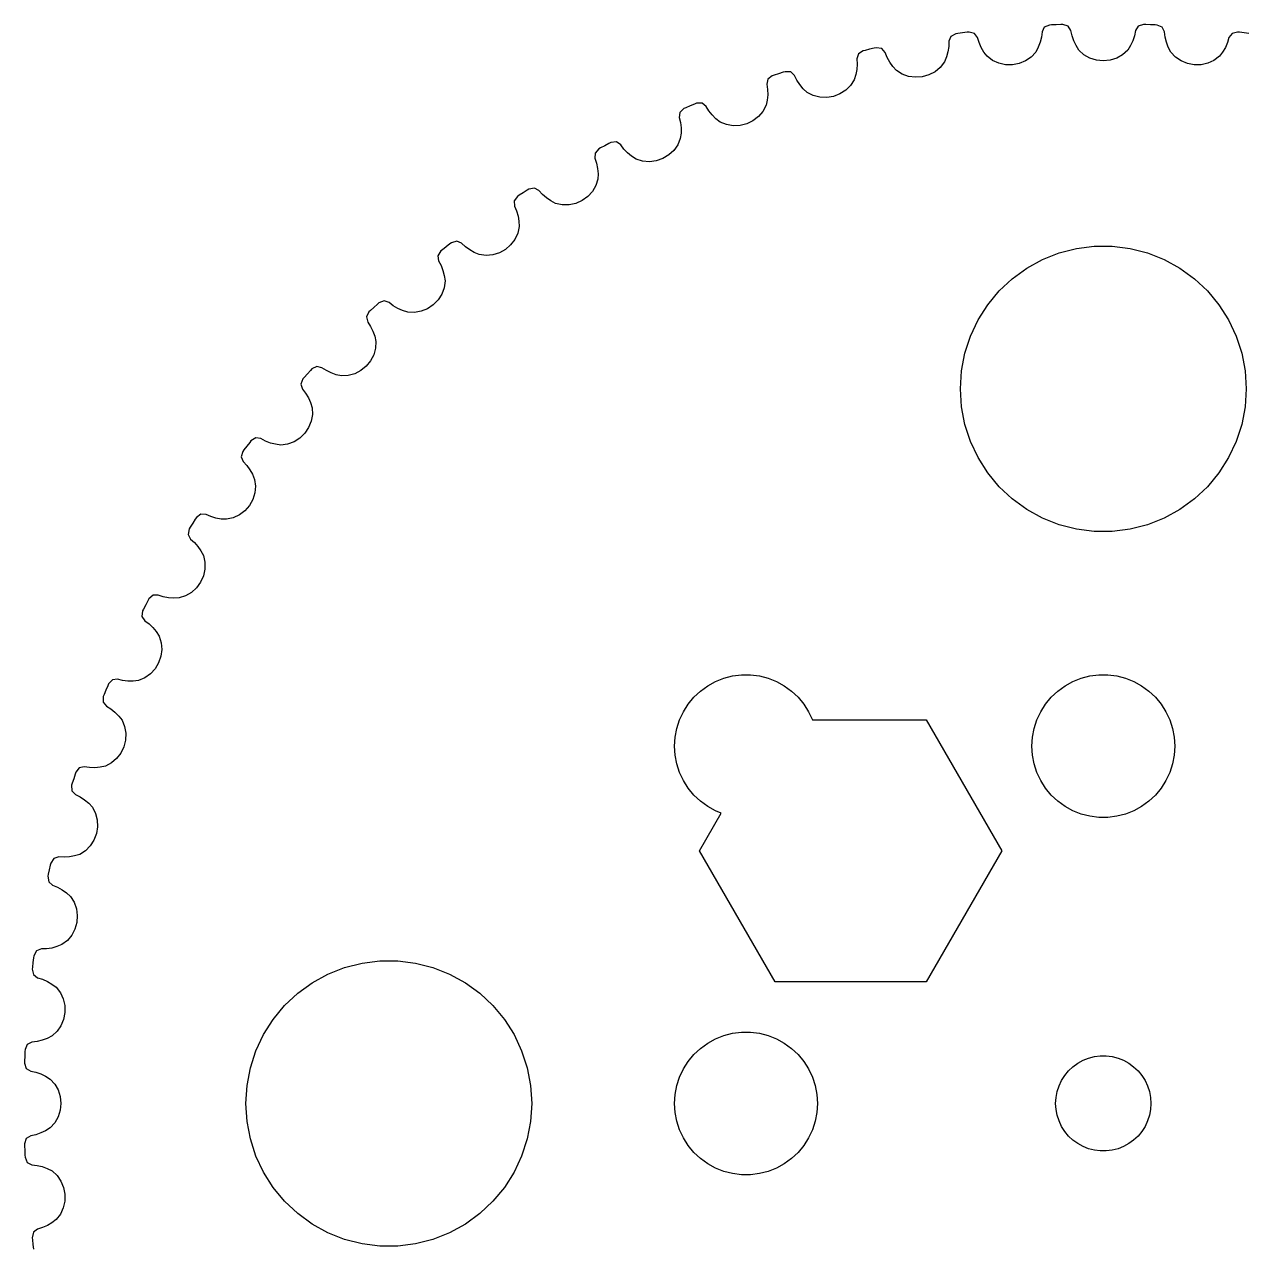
# Model space of a CAD drawing. Header units: metres. Extents: x -22.6 to 22.6, y 87.4 to 132.6.
# Drawn here: x -22.65 to 3.03, y 106.97 to 132.65 of the extents above; entities that cross this region are included whole.
import ezdxf

# ---------------------------------------------------------------- set-up
doc = ezdxf.new("R2010")
doc.units = ezdxf.units.M

msp = doc.modelspace()

# ---------------------------------------------------------------- linework, layer by layer
for p, q in [((-1.28676, 132.491), (-1.29961, 132.382)), ((-1.23875, 132.589), (-1.28676, 132.491)), ((-1.13011, 132.636), (-1.23875, 132.589)), ((-1.08739, 132.638), (-1.13011, 132.636)), ((-0.988602, 132.643), (-1.08739, 132.638)), ((-0.889786, 132.647), (-0.988602, 132.643)), ((-0.847031, 132.648), (-0.889786, 132.647)), ((-0.734589, 132.611), (-0.847031, 132.648)), ((-0.678375, 132.518), (-0.734589, 132.611)), ((-0.655991, 132.41), (-0.678375, 132.518)), ((0.678375, 132.518), (0.656052, 132.41)), ((0.734741, 132.611), (0.678375, 132.518)), ((0.847031, 132.648), (0.734741, 132.611)), ((0.889786, 132.647), (0.847031, 132.648)), ((0.988602, 132.643), (0.889786, 132.647)), ((1.08739, 132.638), (0.988602, 132.643)), ((1.13013, 132.636), (1.08739, 132.638)), ((1.23889, 132.589), (1.13013, 132.636)), ((1.28676, 132.491), (1.23889, 132.589)), ((1.29965, 132.382), (1.28676, 132.491)), ((-3.24211, 132.294), (-3.24538, 132.184)), ((-3.20282, 132.395), (-3.24211, 132.294)), ((-3.09868, 132.451), (-3.20282, 132.395)), ((-3.05629, 132.457), (-3.09868, 132.451)), ((-2.95828, 132.47), (-3.05629, 132.457)), ((-2.8602, 132.483), (-2.95828, 132.47)), ((-2.81775, 132.488), (-2.8602, 132.483)), ((-2.7025, 132.461), (-2.81775, 132.488)), ((-2.63837, 132.373), (-2.7025, 132.461)), ((-2.60666, 132.268), (-2.63837, 132.373)), ((-2.56207, 132.166), (-2.60666, 132.268)), ((-1.32585, 132.275), (-1.36507, 132.17)), ((-1.29961, 132.382), (-1.32585, 132.275)), ((-0.620392, 132.305), (-0.655991, 132.41)), ((-0.572189, 132.205), (-0.620392, 132.305)), ((0.620544, 132.305), (0.572357, 132.205)), ((0.656052, 132.41), (0.620544, 132.305)), ((1.326, 132.275), (1.29965, 132.382)), ((1.36525, 132.17), (1.326, 132.275)), ((2.60672, 132.268), (2.56223, 132.166)), ((2.63837, 132.373), (2.60672, 132.268)), ((2.70264, 132.461), (2.63837, 132.373)), ((2.81775, 132.488), (2.70264, 132.461)), ((2.8602, 132.483), (2.81775, 132.488)), ((2.95828, 132.47), (2.8602, 132.483)), ((3.05629, 132.457), (2.95828, 132.47)), ((-5.14252, 132.031), (-5.17279, 131.926)), ((-5.04366, 132.096), (-5.14252, 132.031)), ((-5.00195, 132.105), (-5.04366, 132.096)), ((-4.90544, 132.127), (-5.00195, 132.105)), ((-4.80885, 132.148), (-4.90544, 132.127)), ((-4.76701, 132.157), (-4.80885, 132.148)), ((-4.64984, 132.14), (-4.76701, 132.157)), ((-4.57828, 132.058), (-4.64984, 132.14)), ((-4.53749, 131.956), (-4.57828, 132.058)), ((-3.26216, 132.074), (-3.29213, 131.967)), ((-3.24538, 132.184), (-3.26216, 132.074)), ((-2.50528, 132.07), (-2.56207, 132.166)), ((-2.43695, 131.98), (-2.50528, 132.07)), ((-2.32304, 131.892), (-2.43695, 131.98)), ((-1.41684, 132.069), (-1.51381, 131.963)), ((-1.36507, 132.17), (-1.41684, 132.069)), ((-0.511993, 132.109), (-0.572189, 132.205)), ((-0.406158, 132.012), (-0.511993, 132.109)), ((-0.281647, 131.941), (-0.406158, 132.012)), ((0.406158, 132.012), (0.281647, 131.941)), ((0.511993, 132.109), (0.406158, 132.012)), ((0.572357, 132.205), (0.511993, 132.109)), ((1.41684, 132.069), (1.36525, 132.17)), ((1.51381, 131.963), (1.41684, 132.069)), ((2.43695, 131.98), (2.32304, 131.892)), ((2.50545, 132.07), (2.43695, 131.98)), ((2.56223, 132.166), (2.50545, 132.07)), ((-5.16644, 131.816), (-5.17365, 131.706)), ((-5.17279, 131.926), (-5.16644, 131.816)), ((-4.48425, 131.859), (-4.53749, 131.956)), ((-4.4193, 131.768), (-4.48425, 131.859)), ((-4.34335, 131.684), (-4.4193, 131.768)), ((-3.42226, 131.748), (-3.53267, 131.657)), ((-3.33492, 131.862), (-3.42226, 131.748)), ((-3.29213, 131.967), (-3.33492, 131.862)), ((-2.19287, 131.833), (-2.32304, 131.892)), ((-2.05231, 131.803), (-2.19287, 131.833)), ((-1.9073, 131.801), (-2.05231, 131.803)), ((-1.76482, 131.828), (-1.9073, 131.801)), ((-1.63171, 131.882), (-1.76482, 131.828)), ((-1.51381, 131.963), (-1.63171, 131.882)), ((-0.144287, 131.898), (-0.281647, 131.941)), ((0, 131.884), (-0.144287, 131.898)), ((0.144287, 131.898), (0, 131.884)), ((0.281647, 131.941), (0.144287, 131.898)), ((1.63171, 131.882), (1.51381, 131.963)), ((1.76482, 131.828), (1.63171, 131.882)), ((1.9073, 131.801), (1.76482, 131.828)), ((2.05231, 131.803), (1.9073, 131.801)), ((2.19287, 131.833), (2.05231, 131.803)), ((2.32304, 131.892), (2.19287, 131.833)), ((-7.04308, 131.499), (-7.0641, 131.392)), ((-6.95026, 131.572), (-7.04308, 131.499)), ((-6.90953, 131.585), (-6.95026, 131.572)), ((-6.81528, 131.615), (-6.90953, 131.585)), ((-6.7209, 131.645), (-6.81528, 131.615)), ((-6.68001, 131.657), (-6.7209, 131.645)), ((-6.56178, 131.651), (-6.68001, 131.657)), ((-6.48334, 131.575), (-6.56178, 131.651)), ((-6.43379, 131.477), (-6.48334, 131.575)), ((-6.37231, 131.385), (-6.43379, 131.477)), ((-5.2276, 131.488), (-5.30467, 131.367)), ((-5.19414, 131.596), (-5.2276, 131.488)), ((-5.17365, 131.706), (-5.19414, 131.596)), ((-4.22226, 131.607), (-4.34335, 131.684)), ((-4.08742, 131.559), (-4.22226, 131.607)), ((-3.94472, 131.541), (-4.08742, 131.559)), ((-3.80011, 131.552), (-3.94472, 131.541)), ((-3.66052, 131.591), (-3.80011, 131.552)), ((-3.53267, 131.657), (-3.66052, 131.591)), ((-7.0641, 131.392), (-7.0482, 131.283)), ((-7.0482, 131.283), (-7.04576, 131.172)), ((-6.2997, 131.3), (-6.37231, 131.385)), ((-6.21671, 131.223), (-6.2997, 131.3)), ((-6.08934, 131.156), (-6.21671, 131.223)), ((-5.40674, 131.266), (-5.52835, 131.19)), ((-5.30467, 131.367), (-5.40674, 131.266)), ((-8.5818, 130.977), (-8.67325, 130.939)), ((-8.54216, 130.993), (-8.5818, 130.977)), ((-8.4238, 130.996), (-8.54216, 130.993)), ((-8.33907, 130.928), (-8.4238, 130.996)), ((-7.08051, 130.951), (-7.14671, 130.823)), ((-7.05661, 131.061), (-7.08051, 130.951)), ((-7.04576, 131.172), (-7.05661, 131.061)), ((-5.95085, 131.121), (-6.08934, 131.156)), ((-5.8071, 131.115), (-5.95085, 131.121)), ((-5.66399, 131.138), (-5.8071, 131.115)), ((-5.52835, 131.19), (-5.66399, 131.138)), ((-8.89003, 130.803), (-8.90166, 130.695)), ((-8.90166, 130.695), (-8.87631, 130.588)), ((-8.80396, 130.884), (-8.89003, 130.803)), ((-8.76453, 130.901), (-8.80396, 130.884)), ((-8.67325, 130.939), (-8.76453, 130.901)), ((-8.28113, 130.834), (-8.33907, 130.928)), ((-8.21187, 130.748), (-8.28113, 130.834)), ((-8.13214, 130.67), (-8.21187, 130.748)), ((-7.23965, 130.714), (-7.35411, 130.627)), ((-7.14671, 130.823), (-7.23965, 130.714)), ((-8.87631, 130.588), (-8.86426, 130.478)), ((-8.86426, 130.478), (-8.86537, 130.366)), ((-8.04276, 130.6), (-8.13214, 130.67)), ((-7.91006, 130.545), (-8.04276, 130.6)), ((-7.769, 130.522), (-7.91006, 130.545)), ((-7.62529, 130.528), (-7.769, 130.522)), ((-7.48477, 130.564), (-7.62529, 130.528)), ((-7.35411, 130.627), (-7.48477, 130.564)), ((-10.2217, 130.182), (-10.3393, 130.168)), ((-10.1313, 130.121), (-10.2217, 130.182)), ((-8.87952, 130.254), (-8.93437, 130.121)), ((-8.86537, 130.366), (-8.87952, 130.254)), ((-10.6693, 129.949), (-10.6715, 129.84)), ((-10.5907, 130.038), (-10.6693, 129.949)), ((-10.5528, 130.058), (-10.5907, 130.038)), ((-10.4652, 130.103), (-10.5528, 130.058)), ((-10.3774, 130.149), (-10.4652, 130.103)), ((-10.3393, 130.168), (-10.3774, 130.149)), ((-10.0654, 130.033), (-10.1313, 130.121)), ((-9.98894, 129.953), (-10.0654, 130.033)), ((-9.90269, 129.882), (-9.98894, 129.953)), ((-9.01749, 130.005), (-9.1239, 129.908)), ((-8.93437, 130.121), (-9.01749, 130.005)), ((-10.6715, 129.84), (-10.6369, 129.736)), ((-10.6369, 129.736), (-10.6153, 129.627)), ((-9.80757, 129.821), (-9.90269, 129.882)), ((-9.67059, 129.778), (-9.80757, 129.821)), ((-9.52802, 129.766), (-9.67059, 129.778)), ((-9.38545, 129.786), (-9.52802, 129.766)), ((-9.24858, 129.834), (-9.38545, 129.786)), ((-9.1239, 129.908), (-9.24858, 129.834)), ((-10.6153, 129.627), (-10.6067, 129.516)), ((-10.6067, 129.516), (-10.6109, 129.403)), ((-12.094, 129.168), (-12.1775, 129.115)), ((-12.0578, 129.191), (-12.094, 129.168)), ((-11.9418, 129.215), (-12.0578, 129.191)), ((-11.8465, 129.162), (-11.9418, 129.215)), ((-11.7731, 129.08), (-11.8465, 129.162)), ((-10.654, 129.266), (-10.7267, 129.142)), ((-10.6109, 129.403), (-10.654, 129.266)), ((-12.2967, 129.038), (-12.3674, 128.943)), ((-12.3674, 128.943), (-12.3601, 128.835)), ((-12.2608, 129.062), (-12.2967, 129.038)), ((-12.1775, 129.115), (-12.2608, 129.062)), ((-11.69, 129.007), (-11.7731, 129.08)), ((-11.5979, 128.944), (-11.69, 129.007)), ((-11.4978, 128.891), (-11.5979, 128.944)), ((-10.942, 128.952), (-11.0742, 128.892)), ((-10.8242, 129.037), (-10.942, 128.952)), ((-10.7267, 129.142), (-10.8242, 129.037)), ((-12.3601, 128.835), (-12.3165, 128.734)), ((-12.3165, 128.734), (-12.2855, 128.627)), ((-11.3575, 128.859), (-11.4978, 128.891)), ((-11.2145, 128.861), (-11.3575, 128.859)), ((-11.0742, 128.892), (-11.2145, 128.861)), ((-12.2616, 128.404), (-12.2926, 128.264)), ((-12.2855, 128.627), (-12.2672, 128.517)), ((-12.2672, 128.517), (-12.2616, 128.404)), ((-12.3542, 128.135), (-12.4422, 128.021)), ((-12.2926, 128.264), (-12.3542, 128.135)), ((-13.9093, 127.894), (-13.9714, 127.794)), ((-13.8755, 127.92), (-13.9093, 127.894)), ((-13.7971, 127.981), (-13.8755, 127.92)), ((-13.7186, 128.041), (-13.7971, 127.981)), ((-13.6844, 128.067), (-13.7186, 128.041)), ((-13.571, 128.101), (-13.6844, 128.067)), ((-13.4715, 128.057), (-13.571, 128.101)), ((-13.3912, 127.981), (-13.4715, 128.057)), ((-13.302, 127.916), (-13.3912, 127.981)), ((-13.2048, 127.861), (-13.302, 127.916)), ((-12.5522, 127.926), (-12.6786, 127.855)), ((-12.4422, 128.021), (-12.5522, 127.926)), ((-0.927048, 127.853), (-0.562134, 127.947)), ((-0.562134, 127.947), (-0.18837, 127.994)), ((-0.18837, 127.994), (0.18837, 127.994)), ((0.18837, 127.994), (0.562134, 127.947)), ((0.562134, 127.947), (0.927048, 127.853)), ((-13.9714, 127.794), (-13.9546, 127.686)), ((-13.9546, 127.686), (-13.9023, 127.589)), ((-13.1004, 127.817), (-13.2048, 127.861)), ((-12.958, 127.798), (-13.1004, 127.817)), ((-12.8157, 127.812), (-12.958, 127.798)), ((-12.6786, 127.855), (-12.8157, 127.812)), ((-1.60747, 127.533), (-1.27733, 127.714)), ((-1.27733, 127.714), (-0.927048, 127.853)), ((0.927048, 127.853), (1.27733, 127.714)), ((1.27733, 127.714), (1.60747, 127.533)), ((-13.9023, 127.589), (-13.8623, 127.486)), ((-13.8623, 127.486), (-13.8345, 127.378)), ((-13.8345, 127.378), (-13.819, 127.265)), ((-1.91226, 127.312), (-1.60747, 127.533)), ((1.60747, 127.533), (1.91226, 127.312)), ((-13.8376, 127.123), (-13.8878, 126.989)), ((-13.819, 127.265), (-13.8376, 127.123)), ((-2.1869, 127.054), (-1.91226, 127.312)), ((1.91226, 127.312), (2.1869, 127.054)), ((-15.097, 126.849), (-15.207, 126.805)), ((-14.9939, 126.814), (-15.097, 126.849)), ((-13.9655, 126.868), (-14.0668, 126.764)), ((-13.8878, 126.989), (-13.9655, 126.868)), ((-2.42705, 126.763), (-2.1869, 127.054)), ((2.1869, 127.054), (2.42705, 126.763)), ((-15.4159, 126.614), (-15.469, 126.508)), ((-15.3845, 126.643), (-15.4159, 126.614)), ((-15.3118, 126.71), (-15.3845, 126.643)), ((-15.2387, 126.777), (-15.3118, 126.71)), ((-15.207, 126.805), (-15.2387, 126.777)), ((-14.9074, 126.745), (-14.9939, 126.814)), ((-14.8129, 126.688), (-14.9074, 126.745)), ((-14.7112, 126.642), (-14.8129, 126.688)), ((-14.6034, 126.607), (-14.7112, 126.642)), ((-14.4599, 126.601), (-14.6034, 126.607)), ((-14.3193, 126.627), (-14.4599, 126.601)), ((-14.1866, 126.682), (-14.3193, 126.627)), ((-14.0668, 126.764), (-14.1866, 126.682)), ((-2.62891, 126.445), (-2.42705, 126.763)), ((2.42705, 126.763), (2.62891, 126.445)), ((-15.469, 126.508), (-15.4429, 126.402)), ((-15.4429, 126.402), (-15.3824, 126.31)), ((-2.78932, 126.104), (-2.62891, 126.445)), ((2.62891, 126.445), (2.78932, 126.104)), ((-15.3824, 126.31), (-15.3335, 126.211)), ((-15.3335, 126.211), (-15.2964, 126.106)), ((-15.2964, 126.106), (-15.2712, 125.995)), ((-2.90575, 125.746), (-2.78932, 126.104)), ((2.78932, 126.104), (2.90575, 125.746)), ((-15.2773, 125.852), (-15.3156, 125.714)), ((-15.2712, 125.995), (-15.2773, 125.852)), ((-15.3825, 125.587), (-15.4743, 125.474)), ((-15.3156, 125.714), (-15.3825, 125.587)), ((-2.97633, 125.376), (-2.90575, 125.746)), ((2.90575, 125.746), (2.97633, 125.376)), ((-16.7099, 125.312), (-16.7765, 125.239)), ((-16.6429, 125.385), (-16.7099, 125.312)), ((-16.6138, 125.416), (-16.6429, 125.385)), ((-16.508, 125.469), (-16.6138, 125.416)), ((-16.4023, 125.443), (-16.508, 125.469)), ((-16.3102, 125.382), (-16.4023, 125.443)), ((-16.211, 125.334), (-16.3102, 125.382)), ((-16.1057, 125.296), (-16.211, 125.334)), ((-15.7139, 125.316), (-15.8517, 125.277)), ((-15.5866, 125.383), (-15.7139, 125.316)), ((-15.4743, 125.474), (-15.5866, 125.383)), ((-3, 125), (-2.97633, 125.376)), ((2.97633, 125.376), (3, 125)), ((-16.8052, 125.207), (-16.8489, 125.097)), ((-16.8489, 125.097), (-16.8137, 124.994)), ((-16.7765, 125.239), (-16.8052, 125.207)), ((-15.9953, 125.271), (-16.1057, 125.296)), ((-15.8517, 125.277), (-15.9953, 125.271)), ((-16.8137, 124.994), (-16.7454, 124.907)), ((-16.7454, 124.907), (-16.688, 124.813)), ((-16.688, 124.813), (-16.6419, 124.711)), ((-2.97633, 124.624), (-3, 125)), ((3, 125), (2.97633, 124.624)), ((-16.6419, 124.711), (-16.6071, 124.603)), ((-16.6071, 124.603), (-16.6008, 124.46)), ((-2.90575, 124.254), (-2.97633, 124.624)), ((2.97633, 124.624), (2.90575, 124.254)), ((-16.6269, 124.319), (-16.6824, 124.187)), ((-16.6008, 124.46), (-16.6269, 124.319)), ((-16.7641, 124.067), (-16.8679, 123.966)), ((-16.6824, 124.187), (-16.7641, 124.067)), ((-2.78932, 123.896), (-2.90575, 124.254)), ((2.90575, 124.254), (2.78932, 123.896)), ((-17.9808, 123.797), (-18.0408, 123.719)), ((-17.9204, 123.875), (-17.9808, 123.797)), ((-17.8941, 123.909), (-17.9204, 123.875)), ((-17.7934, 123.971), (-17.8941, 123.909)), ((-17.6858, 123.955), (-17.7934, 123.971)), ((-17.5888, 123.902), (-17.6858, 123.955)), ((-17.4857, 123.862), (-17.5888, 123.902)), ((-17.3776, 123.835), (-17.4857, 123.862)), ((-17.2654, 123.819), (-17.3776, 123.835)), ((-17.1229, 123.838), (-17.2654, 123.819)), ((-16.989, 123.888), (-17.1229, 123.838)), ((-16.8679, 123.966), (-16.989, 123.888)), ((-2.62891, 123.555), (-2.78932, 123.896)), ((2.78932, 123.896), (2.62891, 123.555)), ((-18.0667, 123.684), (-18.1006, 123.571)), ((-18.1006, 123.571), (-18.0565, 123.471)), ((-18.0408, 123.719), (-18.0667, 123.684)), ((-2.42705, 123.237), (-2.62891, 123.555)), ((2.62891, 123.555), (2.42705, 123.237)), ((-18.0565, 123.471), (-17.9809, 123.391)), ((-17.9809, 123.391), (-17.9156, 123.302)), ((-17.9156, 123.302), (-17.8607, 123.205)), ((-17.8607, 123.205), (-17.8167, 123.1)), ((-17.8167, 123.1), (-17.7978, 122.958)), ((-2.1869, 122.946), (-2.42705, 123.237)), ((2.42705, 123.237), (2.1869, 122.946)), ((-17.8116, 122.816), (-17.8554, 122.679)), ((-17.7978, 122.958), (-17.8116, 122.816)), ((-1.91226, 122.688), (-2.1869, 122.946)), ((2.1869, 122.946), (1.91226, 122.688)), ((-17.9263, 122.552), (-18.0209, 122.442)), ((-17.8554, 122.679), (-17.9263, 122.552)), ((-1.60747, 122.467), (-1.91226, 122.688)), ((1.91226, 122.688), (1.60747, 122.467)), ((-19.0616, 122.261), (-19.1149, 122.178)), ((-19.0383, 122.297), (-19.0616, 122.261)), ((-18.9434, 122.368), (-19.0383, 122.297)), ((-18.8347, 122.36), (-18.9434, 122.368)), ((-18.7335, 122.317), (-18.8347, 122.36)), ((-18.6274, 122.286), (-18.7335, 122.317)), ((-18.5172, 122.267), (-18.6274, 122.286)), ((-18.4041, 122.262), (-18.5172, 122.267)), ((-18.2638, 122.293), (-18.4041, 122.262)), ((-18.1347, 122.354), (-18.2638, 122.293)), ((-18.0209, 122.442), (-18.1347, 122.354)), ((-1.27733, 122.286), (-1.60747, 122.467)), ((-0.927048, 122.147), (-1.27733, 122.286)), ((1.27733, 122.286), (0.927048, 122.147)), ((1.60747, 122.467), (1.27733, 122.286)), ((-19.1906, 122.058), (-19.2146, 121.942)), ((-19.1678, 122.094), (-19.1906, 122.058)), ((-19.1149, 122.178), (-19.1678, 122.094)), ((-0.562134, 122.053), (-0.927048, 122.147)), ((-0.18837, 122.006), (-0.562134, 122.053)), ((0.18837, 122.006), (-0.18837, 122.006)), ((0.562134, 122.053), (0.18837, 122.006)), ((0.927048, 122.147), (0.562134, 122.053)), ((-19.2146, 121.942), (-19.1619, 121.846)), ((-19.1619, 121.846), (-19.0797, 121.773)), ((-19.0797, 121.773), (-19.0068, 121.69)), ((-19.0068, 121.69), (-18.9437, 121.598)), ((-18.9437, 121.598), (-18.8907, 121.498)), ((-18.8907, 121.498), (-18.8595, 121.358)), ((-18.8608, 121.215), (-18.8925, 121.074)), ((-18.8595, 121.358), (-18.8608, 121.215)), ((-18.9521, 120.942), (-19.0368, 120.824)), ((-18.8925, 121.074), (-18.9521, 120.942)), ((-19.1425, 120.727), (-19.2657, 120.654)), ((-19.0368, 120.824), (-19.1425, 120.727)), ((-20.1035, 120.465), (-20.149, 120.377)), ((-20.0576, 120.553), (-20.1035, 120.465)), ((-20.0376, 120.591), (-20.0576, 120.553)), ((-19.9492, 120.669), (-20.0376, 120.591)), ((-19.8403, 120.671), (-19.9492, 120.669)), ((-19.7357, 120.637), (-19.8403, 120.671)), ((-19.6272, 120.615), (-19.7357, 120.637)), ((-19.5159, 120.607), (-19.6272, 120.615)), ((-19.4027, 120.611), (-19.5159, 120.607)), ((-19.2657, 120.654), (-19.4027, 120.611)), ((-20.1685, 120.339), (-20.1822, 120.222)), ((-20.1822, 120.222), (-20.1215, 120.131)), ((-20.149, 120.377), (-20.1685, 120.339)), ((-20.1215, 120.131), (-20.0331, 120.065)), ((-20.0331, 120.065), (-19.9533, 119.989)), ((-19.9533, 119.989), (-19.8824, 119.903)), ((-19.8824, 119.903), (-19.8209, 119.808)), ((-19.8209, 119.808), (-19.7776, 119.671)), ((-19.7776, 119.671), (-19.7664, 119.528)), ((-19.7664, 119.528), (-19.7858, 119.385)), ((-19.8336, 119.249), (-19.9077, 119.124)), ((-19.7858, 119.385), (-19.8336, 119.249)), ((-20.8032, 118.89), (-20.8844, 118.804)), ((-20.6949, 118.902), (-20.8032, 118.89)), ((-20.5876, 118.876), (-20.6949, 118.902)), ((-20.1209, 118.934), (-20.2537, 118.88)), ((-20.0045, 119.017), (-20.1209, 118.934)), ((-19.9077, 119.124), (-20.0045, 119.017)), ((-8.13866, 118.857), (-7.96352, 118.927)), ((-7.96352, 118.927), (-7.78107, 118.973)), ((-7.78107, 118.973), (-7.59418, 118.997)), ((-7.59418, 118.997), (-7.40581, 118.997)), ((-7.40581, 118.997), (-7.21892, 118.973)), ((-7.21892, 118.973), (-7.03647, 118.927)), ((-7.03647, 118.927), (-6.86133, 118.857)), ((-0.638657, 118.857), (-0.463516, 118.927)), ((-0.463516, 118.927), (-0.281067, 118.973)), ((-0.281067, 118.973), (-0.094177, 118.997)), ((-0.094177, 118.997), (0.094177, 118.997)), ((0.094177, 118.997), (0.281067, 118.973)), ((0.281067, 118.973), (0.463516, 118.927)), ((0.463516, 118.927), (0.638657, 118.857)), ((-20.9391, 118.673), (-20.9767, 118.582)), ((-20.901, 118.765), (-20.9391, 118.673)), ((-20.8844, 118.804), (-20.901, 118.765)), ((-20.4778, 118.864), (-20.5876, 118.876)), ((-20.3661, 118.866), (-20.4778, 118.864)), ((-20.2537, 118.88), (-20.3661, 118.866)), ((-8.59344, 118.527), (-8.45613, 118.656)), ((-8.45613, 118.656), (-8.30373, 118.766)), ((-8.30373, 118.766), (-8.13866, 118.857)), ((-6.86133, 118.857), (-6.69626, 118.766)), ((-6.69626, 118.766), (-6.54385, 118.656)), ((-6.54385, 118.656), (-6.40654, 118.527)), ((-1.09344, 118.527), (-0.956131, 118.656)), ((-0.956131, 118.656), (-0.803726, 118.766)), ((-0.803726, 118.766), (-0.638657, 118.857)), ((0.638657, 118.857), (0.803726, 118.766)), ((0.803726, 118.766), (0.956131, 118.656)), ((0.956131, 118.656), (1.09344, 118.527)), ((-20.9928, 118.542), (-20.9963, 118.424)), ((-20.9963, 118.424), (-20.9279, 118.339)), ((-20.9767, 118.582), (-20.9928, 118.542)), ((-8.81445, 118.223), (-8.71352, 118.382)), ((-8.71352, 118.382), (-8.59344, 118.527)), ((-6.40654, 118.527), (-6.28647, 118.382)), ((-6.28647, 118.382), (-6.18553, 118.223)), ((-1.31445, 118.223), (-1.21352, 118.382)), ((-1.21352, 118.382), (-1.09344, 118.527)), ((1.09344, 118.527), (1.21352, 118.382)), ((1.21352, 118.382), (1.31445, 118.223)), ((-20.9279, 118.339), (-20.8342, 118.281)), ((-20.8342, 118.281), (-20.748, 118.212)), ((-20.748, 118.212), (-20.6698, 118.132)), ((-20.6698, 118.132), (-20.6003, 118.043)), ((-8.89465, 118.052), (-8.81445, 118.223)), ((-6.18553, 118.223), (-6.10533, 118.052)), ((-1.39465, 118.052), (-1.31445, 118.223)), ((1.31445, 118.223), (1.39465, 118.052)), ((-20.6003, 118.043), (-20.5452, 117.91)), ((-20.5452, 117.91), (-20.5217, 117.769)), ((-8.98816, 117.688), (-8.95287, 117.873)), ((-8.95287, 117.873), (-8.89465, 118.052)), ((-6.10533, 118.052), (-6.10504, 118.051)), ((-6.10504, 118.051), (-3.71625, 118.051)), ((-3.71625, 118.051), (-2.1295, 115.303)), ((-1.48816, 117.688), (-1.45287, 117.873)), ((-1.45287, 117.873), (-1.39465, 118.052)), ((1.39465, 118.052), (1.45287, 117.873)), ((1.45287, 117.873), (1.48816, 117.688)), ((-20.5285, 117.625), (-20.5642, 117.485)), ((-20.5217, 117.769), (-20.5285, 117.625)), ((-9, 117.5), (-8.98816, 117.688)), ((-1.5, 117.5), (-1.48816, 117.688)), ((1.48816, 117.688), (1.5, 117.5)), ((-20.6272, 117.354), (-20.7143, 117.24)), ((-20.5642, 117.485), (-20.6272, 117.354)), ((-8.98816, 117.312), (-9, 117.5)), ((-1.48816, 117.312), (-1.5, 117.5)), ((1.5, 117.5), (1.48816, 117.312)), ((-20.823, 117.147), (-20.9505, 117.081)), ((-20.7143, 117.24), (-20.823, 117.147)), ((-8.95287, 117.127), (-8.98816, 117.312)), ((-8.89465, 116.948), (-8.95287, 117.127)), ((-1.45287, 117.127), (-1.48816, 117.312)), ((-1.39465, 116.948), (-1.45287, 117.127)), ((1.45287, 117.127), (1.39465, 116.948)), ((1.48816, 117.312), (1.45287, 117.127)), ((-21.5854, 116.91), (-21.6153, 116.815)), ((-21.5723, 116.95), (-21.5854, 116.91)), ((-21.4989, 117.043), (-21.5723, 116.95)), ((-21.392, 117.064), (-21.4989, 117.043)), ((-21.2829, 117.048), (-21.392, 117.064)), ((-21.1724, 117.046), (-21.2829, 117.048)), ((-21.0613, 117.057), (-21.1724, 117.046)), ((-20.9505, 117.081), (-21.0613, 117.057)), ((-8.81445, 116.777), (-8.89465, 116.948)), ((-1.31445, 116.777), (-1.39465, 116.948)), ((1.39465, 116.948), (1.31445, 116.777)), ((-21.6449, 116.721), (-21.6575, 116.68)), ((-21.6575, 116.68), (-21.6506, 116.562)), ((-21.6153, 116.815), (-21.6449, 116.721)), ((-8.71352, 116.618), (-8.81445, 116.777)), ((-8.59344, 116.473), (-8.71352, 116.618)), ((-1.21352, 116.618), (-1.31445, 116.777)), ((-1.09344, 116.473), (-1.21352, 116.618)), ((1.21352, 116.618), (1.09344, 116.473)), ((1.31445, 116.777), (1.21352, 116.618)), ((-21.6506, 116.562), (-21.5751, 116.483)), ((-21.5751, 116.483), (-21.4767, 116.434)), ((-21.4767, 116.434), (-21.3848, 116.372)), ((-21.3848, 116.372), (-21.3, 116.3)), ((-8.45613, 116.344), (-8.59344, 116.473)), ((-8.30373, 116.234), (-8.45613, 116.344)), ((-0.956131, 116.344), (-1.09344, 116.473)), ((-0.803726, 116.234), (-0.956131, 116.344)), ((0.956131, 116.344), (0.803726, 116.234)), ((1.09344, 116.473), (0.956131, 116.344)), ((-21.3, 116.3), (-21.2229, 116.217)), ((-21.2229, 116.217), (-21.1564, 116.089)), ((-21.1564, 116.089), (-21.1207, 115.951)), ((-8.47649, 115.303), (-8.019, 116.095)), ((-8.13866, 116.143), (-8.30373, 116.234)), ((-8.019, 116.095), (-8.13866, 116.143)), ((-0.638657, 116.143), (-0.803726, 116.234)), ((-0.463516, 116.073), (-0.638657, 116.143)), ((-0.281067, 116.027), (-0.463516, 116.073)), ((0.463516, 116.073), (0.281067, 116.027)), ((0.638657, 116.143), (0.463516, 116.073)), ((0.803726, 116.234), (0.638657, 116.143)), ((-21.1149, 115.807), (-21.1383, 115.664)), ((-21.1207, 115.951), (-21.1149, 115.807)), ((-0.094177, 116.003), (-0.281067, 116.027)), ((0.094177, 116.003), (-0.094177, 116.003)), ((0.281067, 116.027), (0.094177, 116.003)), ((-21.1383, 115.664), (-21.1896, 115.528)), ((-21.3667, 115.305), (-21.4879, 115.228)), ((-21.2665, 115.407), (-21.3667, 115.305)), ((-21.1896, 115.528), (-21.2665, 115.407)), ((-6.88974, 112.555), (-8.47649, 115.303)), ((-2.1295, 115.303), (-3.71625, 112.555)), ((-22.0959, 115.044), (-22.1055, 115.002)), ((-22.0309, 115.143), (-22.0959, 115.044)), ((-21.9263, 115.173), (-22.0309, 115.143)), ((-21.8162, 115.166), (-21.9263, 115.173)), ((-21.7059, 115.174), (-21.8162, 115.166)), ((-21.5962, 115.194), (-21.7059, 115.174)), ((-21.4879, 115.228), (-21.5962, 115.194)), ((-22.1483, 114.809), (-22.1573, 114.767)), ((-22.1271, 114.905), (-22.1483, 114.809)), ((-22.1055, 115.002), (-22.1271, 114.905)), ((-22.1573, 114.767), (-22.1402, 114.65)), ((-22.1402, 114.65), (-22.058, 114.578)), ((-22.058, 114.578), (-21.9557, 114.538)), ((-21.9557, 114.538), (-21.8588, 114.484)), ((-21.8588, 114.484), (-21.768, 114.419)), ((-21.768, 114.419), (-21.6839, 114.343)), ((-21.6839, 114.343), (-21.6066, 114.222)), ((-21.6066, 114.222), (-21.559, 114.087)), ((-21.559, 114.087), (-21.5407, 113.945)), ((-21.5515, 113.8), (-21.5908, 113.661)), ((-21.5407, 113.945), (-21.5515, 113.8)), ((-21.6568, 113.533), (-21.7477, 113.422)), ((-21.5908, 113.661), (-21.6568, 113.533)), ((-22.2937, 113.242), (-22.3953, 113.203)), ((-22.1835, 113.245), (-22.2937, 113.242)), ((-22.0743, 113.262), (-22.1835, 113.245)), ((-21.9667, 113.292), (-22.0743, 113.262)), ((-21.8618, 113.335), (-21.9667, 113.292)), ((-21.7477, 113.422), (-21.8618, 113.335)), ((-22.4573, 113.056), (-22.4704, 112.958)), ((-22.4514, 113.099), (-22.4573, 113.056)), ((-22.3953, 113.203), (-22.4514, 113.099)), ((-15.5621, 112.947), (-15.1884, 112.994)), ((-15.1884, 112.994), (-14.8116, 112.994)), ((-14.8116, 112.994), (-14.4379, 112.947)), ((-22.4831, 112.86), (-22.4884, 112.818)), ((-22.4884, 112.818), (-22.4612, 112.703)), ((-22.4704, 112.958), (-22.4831, 112.86)), ((-16.2773, 112.714), (-15.927, 112.853)), ((-15.927, 112.853), (-15.5621, 112.947)), ((-14.4379, 112.947), (-14.0729, 112.853)), ((-14.0729, 112.853), (-13.7227, 112.714)), ((-22.4612, 112.703), (-22.3731, 112.638)), ((-22.3731, 112.638), (-22.2676, 112.607)), ((-22.2676, 112.607), (-22.1664, 112.562)), ((-22.1664, 112.562), (-22.0703, 112.505)), ((-22.0703, 112.505), (-21.98, 112.437)), ((-16.9123, 112.312), (-16.6075, 112.533)), ((-16.6075, 112.533), (-16.2773, 112.714)), ((-13.7227, 112.714), (-13.3925, 112.533)), ((-13.3925, 112.533), (-13.0877, 112.312)), ((-3.71625, 112.555), (-6.88974, 112.555)), ((-21.98, 112.437), (-21.8924, 112.323)), ((-21.8924, 112.323), (-21.8332, 112.193)), ((-17.1869, 112.054), (-16.9123, 112.312)), ((-13.0877, 112.312), (-12.8131, 112.054)), ((-21.8332, 112.193), (-21.8025, 112.052)), ((-21.8025, 112.052), (-21.8007, 111.907)), ((-17.427, 111.763), (-17.1869, 112.054)), ((-12.8131, 112.054), (-12.5729, 111.763)), ((-21.8277, 111.765), (-21.8822, 111.632)), ((-21.8007, 111.907), (-21.8277, 111.765)), ((-17.6289, 111.445), (-17.427, 111.763)), ((-12.5729, 111.763), (-12.3711, 111.445)), ((-21.9632, 111.514), (-22.0692, 111.417)), ((-21.8822, 111.632), (-21.9632, 111.514)), ((-17.7893, 111.104), (-17.6289, 111.445)), ((-12.3711, 111.445), (-12.2107, 111.104)), ((-7.96352, 111.427), (-7.78107, 111.473)), ((-7.78107, 111.473), (-7.59418, 111.497)), ((-7.59418, 111.497), (-7.40581, 111.497)), ((-7.40581, 111.497), (-7.21892, 111.473)), ((-7.21892, 111.473), (-7.03647, 111.427)), ((-22.5892, 111.239), (-22.6361, 111.13)), ((-22.4914, 111.287), (-22.5892, 111.239)), ((-22.382, 111.3), (-22.4914, 111.287)), ((-22.2746, 111.326), (-22.382, 111.3)), ((-22.1701, 111.365), (-22.2746, 111.326)), ((-22.0692, 111.417), (-22.1701, 111.365)), ((-8.45613, 111.156), (-8.30373, 111.266)), ((-8.30373, 111.266), (-8.13866, 111.357)), ((-8.13866, 111.357), (-7.96352, 111.427)), ((-7.03647, 111.427), (-6.86133, 111.357)), ((-6.86133, 111.357), (-6.69626, 111.266)), ((-6.69626, 111.266), (-6.54385, 111.156)), ((-22.6427, 110.989), (-22.6468, 110.89)), ((-22.6382, 111.087), (-22.6427, 110.989)), ((-22.6361, 111.13), (-22.6382, 111.087)), ((-17.9057, 110.746), (-17.7893, 111.104)), ((-12.2107, 111.104), (-12.0942, 110.746)), ((-8.71352, 110.882), (-8.59344, 111.027)), ((-8.59344, 111.027), (-8.45613, 111.156)), ((-6.54385, 111.156), (-6.40654, 111.027)), ((-6.40654, 111.027), (-6.28647, 110.882)), ((-0.425766, 110.905), (-0.309006, 110.951)), ((-0.309006, 110.951), (-0.187378, 110.982)), ((-0.187378, 110.982), (-0.06279, 110.998)), ((-0.06279, 110.998), (0.06279, 110.998)), ((0.06279, 110.998), (0.187378, 110.982)), ((0.187378, 110.982), (0.309006, 110.951)), ((0.309006, 110.951), (0.425766, 110.905)), ((-22.6468, 110.89), (-22.6484, 110.847)), ((-22.6484, 110.847), (-22.6113, 110.735)), ((-22.6113, 110.735), (-22.5179, 110.678)), ((-22.5179, 110.678), (-22.41, 110.656)), ((-17.9763, 110.376), (-17.9057, 110.746)), ((-12.0942, 110.746), (-12.0237, 110.376)), ((-8.89465, 110.552), (-8.81445, 110.723)), ((-8.81445, 110.723), (-8.71352, 110.882)), ((-6.28647, 110.882), (-6.18553, 110.723)), ((-6.18553, 110.723), (-6.10533, 110.552)), ((-0.809006, 110.588), (-0.728958, 110.685)), ((-0.728958, 110.685), (-0.637421, 110.771)), ((-0.637421, 110.771), (-0.535812, 110.844)), ((-0.535812, 110.844), (-0.425766, 110.905)), ((0.425766, 110.905), (0.535812, 110.844)), ((0.535812, 110.844), (0.637421, 110.771)), ((0.637421, 110.771), (0.728958, 110.685)), ((0.728958, 110.685), (0.809006, 110.588)), ((-22.41, 110.656), (-22.3054, 110.621)), ((-22.3054, 110.621), (-22.2047, 110.572)), ((-22.2047, 110.572), (-22.1087, 110.512)), ((-22.1087, 110.512), (-22.0116, 110.406)), ((-8.95287, 110.373), (-8.89465, 110.552)), ((-6.10533, 110.552), (-6.04712, 110.373)), ((-0.929764, 110.368), (-0.876297, 110.482)), ((-0.876297, 110.482), (-0.809006, 110.588)), ((0.809006, 110.588), (0.876297, 110.482)), ((0.876297, 110.482), (0.929764, 110.368)), ((-22.0116, 110.406), (-21.9412, 110.282)), ((-21.9412, 110.282), (-21.8984, 110.144)), ((-18, 110), (-17.9763, 110.376)), ((-12.0237, 110.376), (-12, 110)), ((-9, 110), (-8.98816, 110.188)), ((-8.98816, 110.188), (-8.95287, 110.373)), ((-6.04712, 110.373), (-6.01183, 110.188)), ((-6.01183, 110.188), (-6, 110)), ((-0.992111, 110.125), (-0.968582, 110.249)), ((-0.968582, 110.249), (-0.929764, 110.368)), ((0.929764, 110.368), (0.968582, 110.249)), ((0.968582, 110.249), (0.992111, 110.125)), ((-21.8984, 110.144), (-21.884, 110)), ((-21.884, 110), (-21.8984, 109.856)), ((-17.9763, 109.624), (-18, 110)), ((-12, 110), (-12.0237, 109.624)), ((-8.98816, 109.812), (-9, 110)), ((-6, 110), (-6.01183, 109.812)), ((-1, 110), (-0.992111, 110.125)), ((-0.992111, 109.875), (-1, 110)), ((0.992111, 110.125), (1, 110)), ((1, 110), (0.992111, 109.875)), ((-21.9412, 109.718), (-22.0116, 109.594)), ((-21.8984, 109.856), (-21.9412, 109.718)), ((-8.95287, 109.627), (-8.98816, 109.812)), ((-6.01183, 109.812), (-6.04712, 109.627)), ((-0.968582, 109.751), (-0.992111, 109.875)), ((-0.929764, 109.632), (-0.968582, 109.751)), ((0.968582, 109.751), (0.929764, 109.632)), ((0.992111, 109.875), (0.968582, 109.751)), ((-22.2047, 109.428), (-22.3054, 109.38)), ((-22.1087, 109.488), (-22.2047, 109.428)), ((-22.0116, 109.594), (-22.1087, 109.488)), ((-17.9057, 109.254), (-17.9763, 109.624)), ((-12.0237, 109.624), (-12.0942, 109.254)), ((-8.89465, 109.448), (-8.95287, 109.627)), ((-8.81445, 109.277), (-8.89465, 109.448)), ((-6.10533, 109.448), (-6.18553, 109.277)), ((-6.04712, 109.627), (-6.10533, 109.448)), ((-0.876297, 109.518), (-0.929764, 109.632)), ((-0.809006, 109.412), (-0.876297, 109.518)), ((-0.728958, 109.315), (-0.809006, 109.412)), ((0.809006, 109.412), (0.728958, 109.315)), ((0.876297, 109.518), (0.809006, 109.412)), ((0.929764, 109.632), (0.876297, 109.518)), ((-22.6113, 109.265), (-22.6484, 109.153)), ((-22.6484, 109.153), (-22.6468, 109.11)), ((-22.5179, 109.322), (-22.6113, 109.265)), ((-22.41, 109.344), (-22.5179, 109.322)), ((-22.3054, 109.38), (-22.41, 109.344)), ((-17.7893, 108.896), (-17.9057, 109.254)), ((-12.0942, 109.254), (-12.2107, 108.896)), ((-8.71352, 109.118), (-8.81445, 109.277)), ((-6.18553, 109.277), (-6.28647, 109.118)), ((-0.637421, 109.229), (-0.728958, 109.315)), ((-0.535812, 109.156), (-0.637421, 109.229)), ((-0.425766, 109.095), (-0.535812, 109.156)), ((0.535812, 109.156), (0.425766, 109.095)), ((0.637421, 109.229), (0.535812, 109.156)), ((0.728958, 109.315), (0.637421, 109.229)), ((-22.6468, 109.11), (-22.6427, 109.011)), ((-22.6427, 109.011), (-22.6382, 108.913)), ((-22.6382, 108.913), (-22.6361, 108.87)), ((-22.6361, 108.87), (-22.5892, 108.761)), ((-17.6289, 108.555), (-17.7893, 108.896)), ((-12.2107, 108.896), (-12.3711, 108.555)), ((-8.59344, 108.973), (-8.71352, 109.118)), ((-8.45613, 108.844), (-8.59344, 108.973)), ((-6.40654, 108.973), (-6.54385, 108.844)), ((-6.28647, 109.118), (-6.40654, 108.973)), ((-0.309006, 109.049), (-0.425766, 109.095)), ((-0.187378, 109.018), (-0.309006, 109.049)), ((-0.06279, 109.002), (-0.187378, 109.018)), ((0.06279, 109.002), (-0.06279, 109.002)), ((0.187378, 109.018), (0.06279, 109.002)), ((0.309006, 109.049), (0.187378, 109.018)), ((0.425766, 109.095), (0.309006, 109.049)), ((-22.5892, 108.761), (-22.4914, 108.713)), ((-22.4914, 108.713), (-22.382, 108.7)), ((-22.382, 108.7), (-22.2746, 108.674)), ((-22.2746, 108.674), (-22.1701, 108.635)), ((-22.1701, 108.635), (-22.0692, 108.583)), ((-8.30373, 108.734), (-8.45613, 108.844)), ((-8.13866, 108.643), (-8.30373, 108.734)), ((-7.96352, 108.573), (-8.13866, 108.643)), ((-6.86133, 108.643), (-7.03647, 108.573)), ((-6.69626, 108.734), (-6.86133, 108.643)), ((-6.54385, 108.844), (-6.69626, 108.734)), ((-22.0692, 108.583), (-21.9632, 108.486)), ((-21.9632, 108.486), (-21.8822, 108.368)), ((-21.8822, 108.368), (-21.8277, 108.235)), ((-17.427, 108.237), (-17.6289, 108.555)), ((-12.3711, 108.555), (-12.5729, 108.237)), ((-7.78107, 108.527), (-7.96352, 108.573)), ((-7.59418, 108.503), (-7.78107, 108.527)), ((-7.40581, 108.503), (-7.59418, 108.503)), ((-7.21892, 108.527), (-7.40581, 108.503)), ((-7.03647, 108.573), (-7.21892, 108.527)), ((-21.8277, 108.235), (-21.8007, 108.093)), ((-17.1869, 107.946), (-17.427, 108.237)), ((-12.5729, 108.237), (-12.8131, 107.946)), ((-21.8025, 107.948), (-21.8332, 107.807)), ((-21.8007, 108.093), (-21.8025, 107.948)), ((-16.9123, 107.688), (-17.1869, 107.946)), ((-12.8131, 107.946), (-13.0877, 107.688)), ((-21.8924, 107.677), (-21.98, 107.563)), ((-21.8332, 107.807), (-21.8924, 107.677)), ((-16.6075, 107.467), (-16.9123, 107.688)), ((-13.0877, 107.688), (-13.3925, 107.467)), ((-22.3731, 107.362), (-22.4612, 107.298)), ((-22.2676, 107.393), (-22.3731, 107.362)), ((-22.1665, 107.438), (-22.2676, 107.393)), ((-22.0704, 107.495), (-22.1665, 107.438)), ((-21.98, 107.563), (-22.0704, 107.495)), ((-16.2773, 107.286), (-16.6075, 107.467)), ((-13.3925, 107.467), (-13.7227, 107.286)), ((-22.4612, 107.298), (-22.4884, 107.182)), ((-22.4884, 107.182), (-22.4831, 107.14)), ((-22.4831, 107.14), (-22.4704, 107.042)), ((-15.927, 107.147), (-16.2773, 107.286)), ((-15.5621, 107.053), (-15.927, 107.147)), ((-14.0729, 107.147), (-14.4379, 107.053)), ((-13.7227, 107.286), (-14.0729, 107.147)), ((-22.4704, 107.042), (-22.4573, 106.944)), ((-15.1884, 107.006), (-15.5621, 107.053)), ((-14.8116, 107.006), (-15.1884, 107.006)), ((-14.4379, 107.053), (-14.8116, 107.006))]:
    msp.add_line(p, q)

doc.saveas('drawing.dxf')
